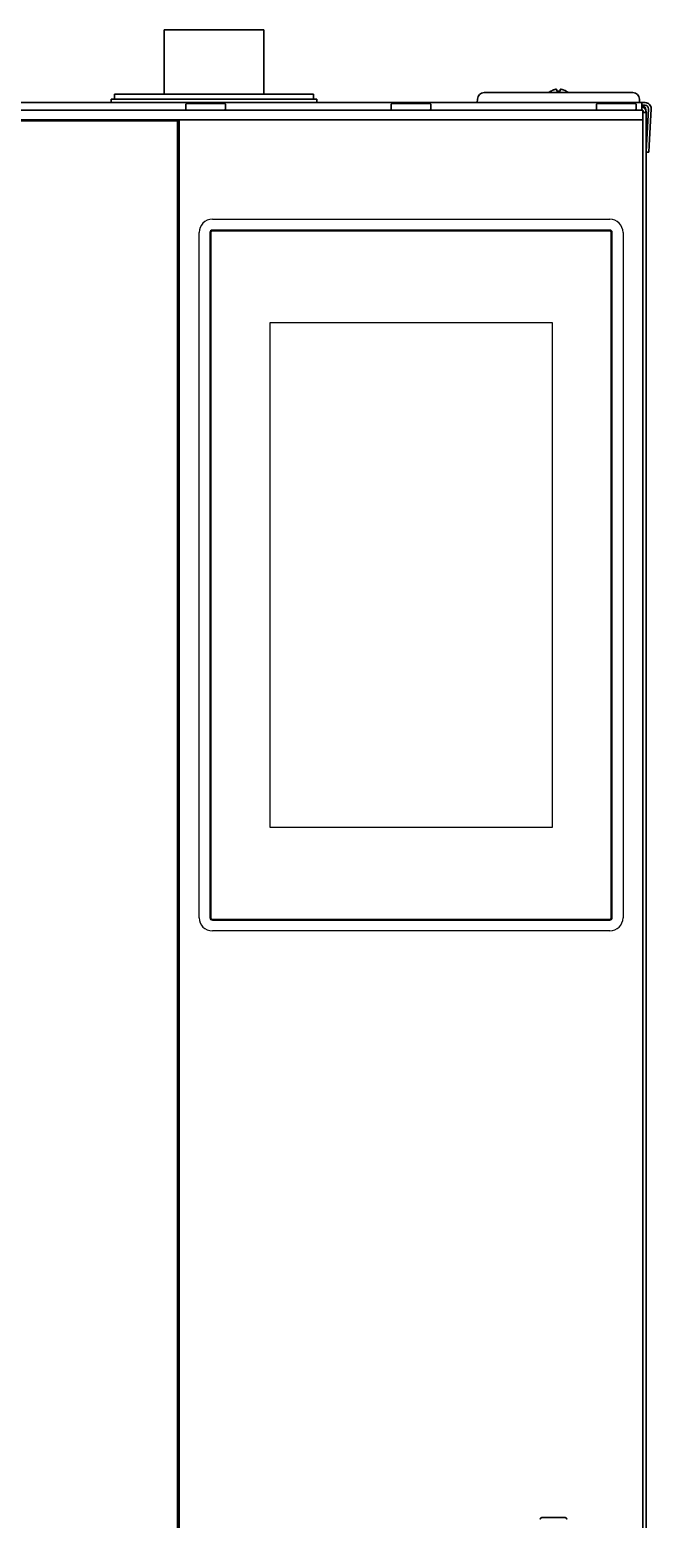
# Model space of a CAD drawing. Extents: x 6569 to 10251, y -294 to 3435.
# Drawn here: x 8884.4 to 9072.1, y 1803.3 to 2253.3 of the extents above; entities that cross this region are included whole.
import ezdxf

# ---------------------------------------------------------------- set-up
doc = ezdxf.new("R2010")
doc.units = 0
doc.header["$LTSCALE"] = 5
doc.layers.add('1', color=7, linetype='CONTINUOUS', true_color=0xffffff)
doc.layers.add('GEOM', color=7, linetype='CONTINUOUS')

msp = doc.modelspace()

# ---------------------------------------------------------------- linework, layer by layer
at = {"layer": '1', "color": 7, "linetype": 'Continuous', "lineweight": 35}
for p, q in [((8925.06, 2253.33), (8955.06, 2253.33)), ((8925.06, 2253.33), (8925.06, 2233.82)), ((8955.06, 2233.82), (8955.06, 2253.33)), ((8909.06, 2232.33), (8909.06, 2231.33)), ((8971.06, 2232.33), (8909.06, 2232.33)), ((8910.06, 2233.83), (8970.06, 2233.83)), ((8910.06, 2233.83), (8910.06, 2232.33)), ((8970.06, 2232.33), (8970.06, 2233.83)), ((8971.06, 2231.33), (8971.06, 2232.33)), ((9019.56, 2231.33), (9019.6, 2232.4)), ((9021.6, 2234.33), (9026.6, 2234.33)), ((9026.6, 2234.33), (9061.53, 2234.33)), ((9041.76, 2234.77), (9041.76, 2234.8)), ((9046.36, 2234.8), (9046.36, 2234.77)), ((9061.53, 2234.33), (9066.53, 2234.33)), ((9068.53, 2232.4), (9068.56, 2231.33)), ((8538.56, 2229.08), (9067.56, 2229.08)), ((8570.53, 2231.33), (9069.26, 2231.33)), ((8931.81, 2231.08), (8931.56, 2230.83)), ((8931.56, 2230.83), (8931.56, 2229.33)), ((8931.56, 2229.33), (8931.81, 2229.08)), ((8931.81, 2231.08), (8943.31, 2231.08)), ((8943.56, 2230.83), (8943.31, 2231.08)), ((8943.31, 2229.08), (8943.56, 2229.33)), ((8943.56, 2229.33), (8943.56, 2230.83)), ((8993.81, 2231.08), (8993.56, 2230.83)), ((8993.56, 2230.83), (8993.56, 2229.33)), ((8993.56, 2229.33), (8993.81, 2229.08)), ((8993.81, 2231.08), (9005.31, 2231.08)), ((9005.56, 2230.83), (9005.31, 2231.08)), ((9005.31, 2229.08), (9005.56, 2229.33)), ((9005.56, 2229.33), (9005.56, 2230.83)), ((9055.81, 2231.08), (9055.56, 2230.83)), ((9055.56, 2230.83), (9055.56, 2229.33)), ((9055.56, 2229.33), (9055.81, 2229.08)), ((9055.81, 2231.08), (9067.31, 2231.08)), ((9067.56, 2230.83), (9067.31, 2231.08)), ((9067.31, 2229.08), (9067.56, 2229.33)), ((9067.56, 2229.33), (9067.56, 2230.83)), ((9067.56, 2229.08), (9069.56, 2229.08)), ((9069.26, 2231.33), (9070.26, 2231.33)), ((9069.26, 2229.19), (9069.26, 2231.33)), ((9069.26, 2230.53), (9070.26, 2230.53)), ((9069.26, 2230.26), (9069.47, 2230.26)), ((9069.56, 2229.08), (9069.56, 2226.08)), ((9070.56, 2228.33), (9069.56, 2228.33)), ((9070.46, 2229.28), (9070.46, 2229.26)), ((9070.46, 2228.33), (9070.46, 2229.26)), ((9070.56, 2228.33), (9070.56, 1277.43)), ((9071.26, 2229.47), (9070.68, 2218.37)), ((9072.06, 2229.43), (9071.48, 2218.32)), ((8584.76, 2226.08), (8931.56, 2226.08)), ((8929.06, 2225.83), (8587.06, 2225.83)), ((8894.06, 2225.83), (8894.06, 2226.08)), ((8928.06, 2225.83), (8928.06, 2226.08)), ((8928.08, 2225.83), (8928.08, 2226.08)), ((8928.56, 2225.83), (8928.56, 2226.08)), ((8929.06, 1333.83), (8929.06, 2225.83)), ((8929.56, 1333.58), (8929.56, 2226.08)), ((8931.56, 2226.08), (9067.56, 2226.08)), ((9069.56, 2226.08), (9067.56, 2226.08)), ((9069.56, 1333.58), (9069.56, 2226.08)), ((9069.56, 2226.08), (9069.56, 2226.08)), ((9070.58, 2216.47), (9070.56, 2216.47)), ((9070.58, 2216.37), (9070.68, 2218.37)), ((9071.38, 2216.33), (9070.58, 2216.37)), ((9071.48, 2218.32), (9071.38, 2216.33)), ((9046.06, 1803.83), (9039.06, 1803.83))]:
    msp.add_line(p, q, dxfattribs=at)
for centre, radius, start, end in [((9021.6, 2232.33), 2, 90, 178), ((9044.26, 2230.71), 4.8, 121.3727, 131.0474), ((9043.87, 2230.71), 4.8, 48.9526, 58.6273), ((9066.53, 2232.33), 2, 2, 90), ((9069.46, 2229.26), 1, 0, 89), ((9070.26, 2229.53), 1.8, 357, 90), ((9070.26, 2229.53), 1, 357, 90)]:
    msp.add_arc(centre, radius, start, end, dxfattribs=at)
msp.add_ellipse((9069.46, 2229.26), major_axis=(0.707, 0.707), ratio=0.999995, start_param=0.76795, end_param=0.776673, dxfattribs=at)
for points in [[(9043.06, 2235.32), (9043.01, 2235.31), (9042.9, 2235.28), (9042.74, 2235.23), (9042.58, 2235.17), (9042.43, 2235.11), (9042.27, 2235.04), (9042.12, 2234.97), (9041.95, 2234.88), (9041.83, 2234.81), (9041.76, 2234.77)], [(9043.56, 2235.32), (9043.54, 2235.33), (9043.49, 2235.33), (9043.41, 2235.34), (9043.34, 2235.34), (9043.27, 2235.34), (9043.2, 2235.34), (9043.13, 2235.33), (9043.09, 2235.32), (9043.06, 2235.32)], [(9044.56, 2234.77), (9044.4, 2234.79), (9044.06, 2234.82), (9043.73, 2234.79), (9043.56, 2234.77)], [(9045.06, 2235.32), (9045.04, 2235.32), (9044.99, 2235.33), (9044.92, 2235.34), (9044.85, 2235.34), (9044.78, 2235.34), (9044.71, 2235.34), (9044.64, 2235.33), (9044.59, 2235.32), (9044.56, 2235.32)], [(9044.56, 2235.32), (9044.56, 2235.31), (9044.56, 2235.28), (9044.56, 2235.23), (9044.56, 2235.17), (9044.56, 2235.11), (9044.56, 2235.04), (9044.56, 2234.97), (9044.56, 2234.88), (9044.56, 2234.81), (9044.56, 2234.77)]]:
    msp.add_open_spline(points, degree=3, dxfattribs=at)
for points, knots in [([(9043.56, 2234.77), (9043.56, 2234.9), (9043.56, 2235), (9043.56, 2235.14), (9043.56, 2235.18), (9043.56, 2235.26), (9043.56, 2235.29), (9043.56, 2235.32)], [0, 0, 0, 0, 0.5, 0.5, 0.75, 0.75, 1, 1, 1, 1]), ([(9046.36, 2234.77), (9046.16, 2234.9), (9045.95, 2235), (9045.63, 2235.14), (9045.52, 2235.18), (9045.29, 2235.26), (9045.18, 2235.29), (9045.06, 2235.32)], [0, 0, 0, 0, 0.5, 0.5, 0.75, 0.75, 1, 1, 1, 1]), ([(9069.42, 2229.08), (9069.39, 2229.11), (9069.36, 2229.13), (9069.31, 2229.17), (9069.29, 2229.17), (9069.28, 2229.18), (9069.28, 2229.19), (9069.27, 2229.19), (9069.26, 2229.19)], [0.8272847, 0.8272847, 0.8272847, 0.8272847, 0.9557227, 0.9557227, 1, 1, 1, 1.019457, 1.019457, 1.019457, 1.019457]), ([(9069.27, 2230.05), (9069.28, 2230.05), (9069.28, 2230.05), (9069.31, 2230.04), (9069.34, 2230.03), (9069.4, 2230.01), (9069.43, 2230), (9069.56, 2229.94), (9069.67, 2229.89), (9069.86, 2229.76), (9069.95, 2229.68), (9070.12, 2229.52), (9070.2, 2229.42), (9070.29, 2229.28), (9070.32, 2229.23), (9070.37, 2229.15), (9070.38, 2229.12), (9070.4, 2229.07), (9070.42, 2229.04), (9070.47, 2228.9), (9070.51, 2228.79), (9070.55, 2228.56), (9070.56, 2228.44), (9070.56, 2228.33)], [0, 0, 0, 0, 0.006858, 0.006858, 0.045056, 0.045056, 0.083254, 0.083254, 0.236045, 0.236045, 0.388836, 0.388836, 0.541627, 0.541627, 0.618022, 0.618022, 0.65622, 0.65622, 0.694418, 0.694418, 0.847209, 0.847209, 1, 1, 1, 1]), ([(9069.76, 2228.33), (9069.76, 2228.39), (9069.76, 2228.46), (9069.74, 2228.54), (9069.74, 2228.55), (9069.73, 2228.58), (9069.73, 2228.6), (9069.71, 2228.65), (9069.7, 2228.68), (9069.66, 2228.77), (9069.63, 2228.83), (9069.59, 2228.9), (9069.58, 2228.91), (9069.56, 2228.93)], [0, 0, 0, 0, 0.1911445, 0.1911445, 0.2389307, 0.2389307, 0.2867168, 0.2867168, 0.3822891, 0.3822891, 0.5734336, 0.5734336, 0.6269858, 0.6269858, 0.6269858, 0.6269858]), ([(9038.56, 1803.35), (9038.56, 1803.36), (9038.57, 1803.37), (9038.57, 1803.39), (9038.57, 1803.39), (9038.57, 1803.4), (9038.57, 1803.41), (9038.57, 1803.43), (9038.58, 1803.45), (9038.59, 1803.48), (9038.59, 1803.49), (9038.61, 1803.54), (9038.62, 1803.57), (9038.65, 1803.61), (9038.66, 1803.62), (9038.68, 1803.65), (9038.69, 1803.66), (9038.72, 1803.7), (9038.75, 1803.72), (9038.79, 1803.75), (9038.81, 1803.76), (9038.84, 1803.77), (9038.87, 1803.79), (9038.9, 1803.8), (9038.93, 1803.81), (9038.95, 1803.81), (9039, 1803.82), (9039.03, 1803.83), (9039.06, 1803.83)], [0, 0, 0, 0, 0.0625, 0.0625, 0.09375, 0.09375, 0.125, 0.125, 0.1875, 0.1875, 0.25, 0.25, 0.375, 0.375, 0.4375, 0.4375, 0.5, 0.5, 0.625, 0.625, 0.6875, 0.6875, 0.75, 0.8125, 0.8125, 0.875, 0.875, 1, 1, 1, 1]), ([(9046.56, 1803.35), (9046.56, 1803.36), (9046.56, 1803.37), (9046.56, 1803.39), (9046.56, 1803.39), (9046.56, 1803.4), (9046.56, 1803.41), (9046.55, 1803.43), (9046.55, 1803.45), (9046.54, 1803.48), (9046.54, 1803.49), (9046.52, 1803.54), (9046.51, 1803.57), (9046.48, 1803.61), (9046.47, 1803.62), (9046.45, 1803.65), (9046.44, 1803.66), (9046.4, 1803.7), (9046.38, 1803.72), (9046.34, 1803.75), (9046.32, 1803.76), (9046.29, 1803.77), (9046.26, 1803.79), (9046.23, 1803.8), (9046.2, 1803.81), (9046.18, 1803.81), (9046.15, 1803.82), (9046.13, 1803.82), (9046.1, 1803.83), (9046.08, 1803.83), (9046.06, 1803.83)], [0, 0, 0, 0, 0.0625, 0.0625, 0.09375, 0.09375, 0.125, 0.125, 0.1875, 0.1875, 0.25, 0.25, 0.375, 0.375, 0.4375, 0.4375, 0.5, 0.5, 0.625, 0.625, 0.6875, 0.6875, 0.75, 0.8125, 0.8125, 0.875, 0.875, 0.9375, 0.9375, 1, 1, 1, 1])]:
    msp.add_open_spline(points, degree=3, knots=knots, dxfattribs=at)
at = {"layer": 'GEOM', "color": 7, "linetype": 'Continuous'}
for p, q in [((8939.56, 2196.08), (9059.56, 2196.08)), ((8935.56, 1985.08), (8935.56, 2192.08)), ((8938.81, 2192.08), (8938.81, 1985.08)), ((8939.11, 2192.08), (8939.11, 1985.08)), ((9059.56, 2192.83), (8939.56, 2192.83)), ((9059.56, 2192.53), (8939.56, 2192.53)), ((9060.01, 1985.08), (9060.01, 2192.08)), ((9060.31, 1985.08), (9060.31, 2192.08)), ((9063.56, 2192.08), (9063.56, 1985.08)), ((8956.89, 2164.78), (8956.89, 2012.38)), ((9042.23, 2164.78), (8956.89, 2164.78)), ((9042.23, 2012.38), (9042.23, 2164.78)), ((8956.89, 2012.38), (9042.23, 2012.38)), ((8939.56, 1984.63), (9059.56, 1984.63)), ((8939.56, 1984.33), (9059.56, 1984.33)), ((9059.56, 1981.08), (8939.56, 1981.08))]:
    msp.add_line(p, q, dxfattribs=at)
for centre, radius, start, end in [((8939.56, 2192.08), 4, 90, 180), ((9059.56, 2192.08), 4, 0, 90), ((8939.56, 2192.08), 0.75, 90, 180), ((8939.56, 2192.08), 0.45, 90, 180), ((9059.56, 2192.08), 0.75, 0, 90), ((9059.56, 2192.08), 0.45, 0, 90), ((8939.56, 1985.08), 4, 180, 270), ((8939.56, 1985.08), 0.75, 180, 270), ((8939.56, 1985.08), 0.45, 180, 270), ((9059.56, 1985.08), 4, 270, 0), ((9059.56, 1985.08), 0.75, 270, 0), ((9059.56, 1985.08), 0.45, 270, 0)]:
    msp.add_arc(centre, radius, start, end, dxfattribs=at)

doc.saveas('drawing.dxf')
